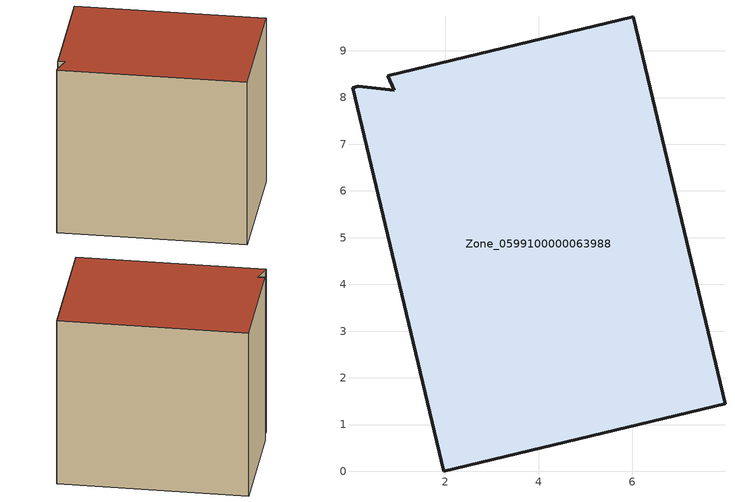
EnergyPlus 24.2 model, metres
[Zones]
Zone_0599100000063988
 floor ground (C_G): 0.14,8.24 0.91,8.15 0.77,8.46 6.03,9.73 7.99,1.45 1.97,0 0.02,8.21 z0
 wall outside (C_F): 7.99,1.45 6.03,9.73 0.77,8.46 0.91,8.15 0.14,8.24 0.02,8.21 1.97,0 7.99,1.45 z0:8.04
 roof outside (C_R): 0.91,8.15 0.14,8.24 0.02,8.21 1.97,0 7.99,1.45 6.03,9.73 0.77,8.46 z8.04
[BUILDING]
Pand.0599100000063988: North Axis=0; Terrain=City; Loads Convergence Tolerance Value=0.04; Temperature Convergence Tolerance Value=0.4; Solar Distribution=FullExterior; Maximum Number of Warmup Days=25; Minimum Number of Warmup Days=1
[Site:Location]
Rotterdam.The.Hague.AP_ZH_NLD Design_Conditions: Latitude=51.96; Longitude=4.45; Time Zone=1; Elevation=-4.5
[SITE:GROUNDTEMPERATURE:BUILDINGSURFACE]
18, 18, 18, 18, 18, 18, 18, 18, 18, 18, 18, 18
[MATERIAL] Thermal Absorptance=0.9; Solar Absorptance=0.7; Visible Absorptance=0.7
Name | Roughness | Thickness | Conductivity | Density | Specific Heat
G.TI.1965-1974 | MediumSmooth | 0.15 | 0.882353 | 540 | 1210
F.TI.1965-1974 | Rough | 0.3 | 0.697674 | 1920 | 840
R.TI.1965-1974 | MediumRough | 0.2 | 0.232558 | 1500 | 1000
[CONSTRUCTION]
C_G: G.TI.1965-1974
C_F: F.TI.1965-1974
C_R: R.TI.1965-1974
[ZONE]
Zone_0599100000063988: Type=1; Multiplier=1; Ceiling Height=Autocalculate; Volume=Autocalculate; Floor Area=autocalculate; Part of Total Floor Area=Yes
[ZONEINFILTRATION:DESIGNFLOWRATE]
Infil_Zone_0599100000063988: Zone or ZoneList or Space or SpaceList=Zone_0599100000063988; Schedule=AlwaysOn; Design Flow Rate Calculation Method=Flow/Area; Flow Rate per Floor Area=0.003; Constant Term Coefficient=1; Temperature Term Coefficient=0; Velocity Term Coefficient=0; Velocity Squared Term Coefficient=0
[HVACTEMPLATE:ZONE:IDEALLOADSAIRSYSTEM]
Zone_0599100000063988: Maximum Heating Supply Air Temperature=50; Minimum Cooling Supply Air Temperature=13; Maximum Heating Supply Air Humidity Ratio=0.0156; Minimum Cooling Supply Air Humidity Ratio=0.0077; Heating Limit=NoLimit; Cooling Limit=NoLimit; Dehumidification Control Type=ConstantSensibleHeatRatio; Cooling Sensible Heat Ratio=0.7; Dehumidification Setpoint=60; Humidification Control Type=None; Humidification Setpoint=30; Outdoor Air Method=None; Outdoor Air Flow Rate per Person=0.00944; Outdoor Air Flow Rate per Zone Floor Area=0; Outdoor Air Flow Rate per Zone=0; Demand Controlled Ventilation Type=None; Outdoor Air Economizer Type=NoEconomizer; Heat Recovery Type=None; Sensible Heat Recovery Effectiveness=0.7; Latent Heat Recovery Effectiveness=0.65
[ZONECONTROL:THERMOSTAT]
ThermostatControl_Zone_0599100000063988: Zone or ZoneList=Zone_0599100000063988; Control Type Schedule=DualSetpointControlType; Control 1=Thermostat_Zone_0599100000063988; Temperature Difference Between Cutout And Setpoint=0
[THERMOSTATSETPOINT:DUALSETPOINT]
Thermostat_Zone_0599100000063988: Heating Setpoint Temperature Schedule=HeatingSetpoint_Zone_0599100000063988; Cooling Setpoint Temperature Schedule=CoolingSetpoint_Zone_0599100000063988
[SCHEDULE:COMPACT]
HeatingSetpoint_Zone_0599100000063988: Through: 12/31, For: AllDays, Until: 24:00, 21
CoolingSetpoint_Zone_0599100000063988: Through: 12/31, For: AllDays, Until: 24:00, 24
DualSetpointControlType: Through: 12/31, For: AllDays, Until: 24:00, 4
AlwaysOn: Through: 12/31, For: AllDays, Until: 24:00, 1
